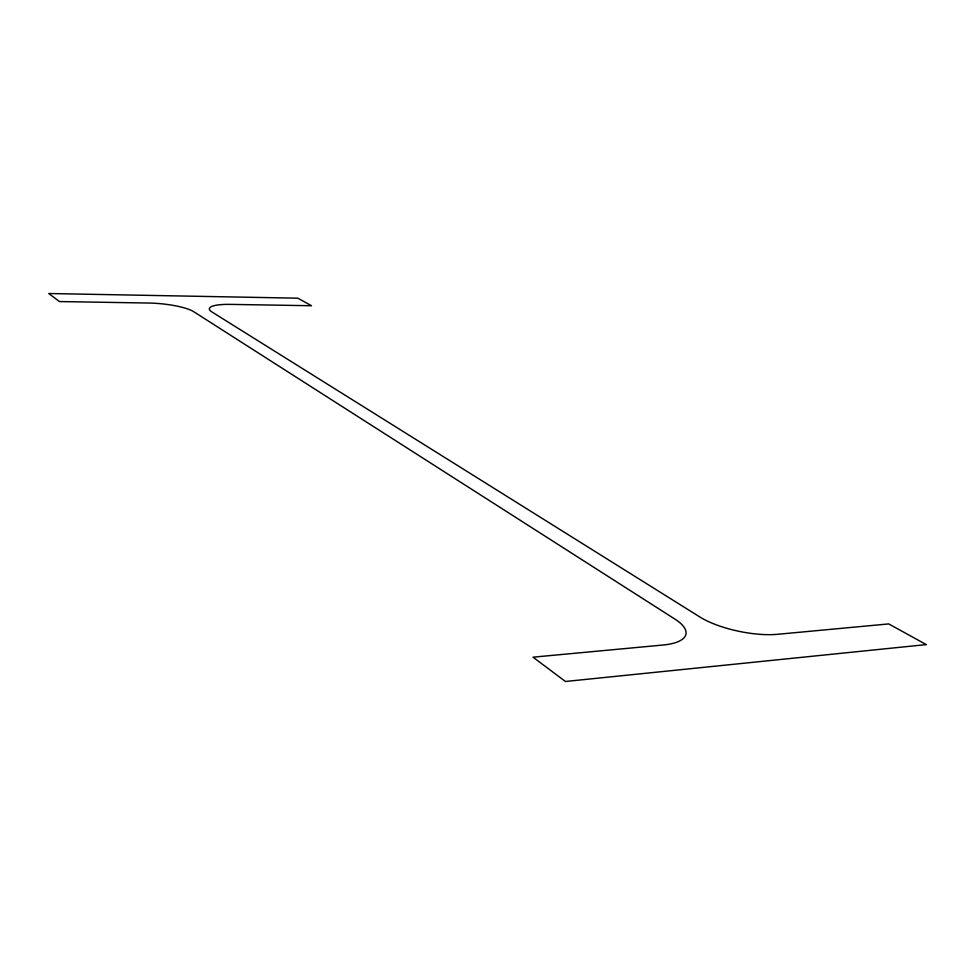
<?xml version="1.0" encoding="UTF-8"?>
<svg xmlns="http://www.w3.org/2000/svg" width="975" height="975" viewBox="0 0 975 975"><rect width="100%" height="100%" fill="white"/><g stroke="black" fill="none" stroke-linecap="round" stroke-linejoin="round"><path stroke-width="1.46" d="M926.25 644.597L565.427 681.488L533.045 657.174L663.158 645.011A56.757 19.488 10.6 0 0 674.98 619.149L193.757 311.72A35.307 7.593 5.8 0 0 148.907 303.042L59.451 301.555L48.75 293.512L297.826 298.179L311.525 305.736L230.185 304.383A34.308 7.276 6.4 0 0 211.953 311.976L699.928 617.017A55.258 17.879 11.6 0 0 777.623 634.298L888.737 623.915L926.25 644.597"/></g></svg>
